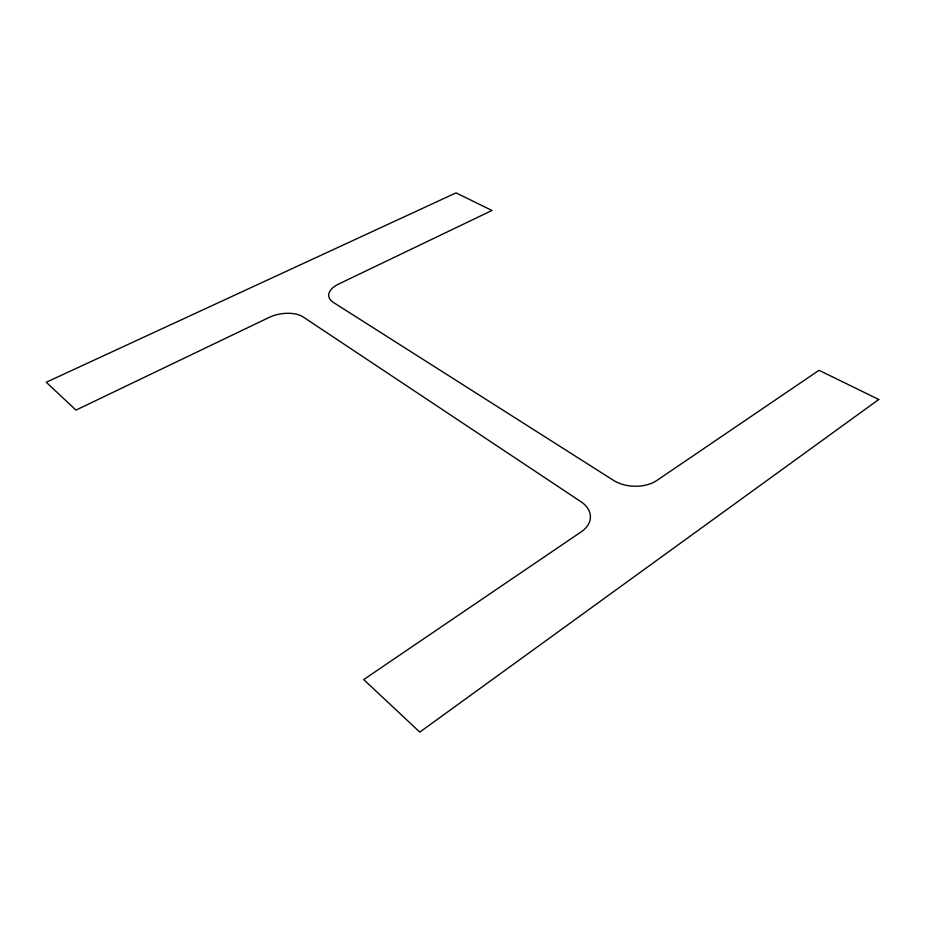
<?xml version="1.0" encoding="UTF-8"?>
<svg xmlns="http://www.w3.org/2000/svg" width="925" height="925" viewBox="0 0 925 925"><rect width="100%" height="100%" fill="white"/><g stroke="black" fill="none" stroke-linecap="round" stroke-linejoin="round"><path stroke-width="1.39" d="M878.75 399.484L419.8 732.114L363.698 679.574L581.305 531.771A31.346 21.136 -0.1 0 0 581.108 501.824L303.296 317.044A25.148 13.505 -9.2 0 0 269.048 317.46L75.989 410.11L46.25 382.256L456.025 192.886L491.973 210.461L338.492 284.125A24.2 12.696 -7.1 0 0 333.335 302.406L613.495 480.353A30.294 19.309 2.4 0 0 656.866 480.457L819.041 370.301L878.75 399.484"/></g></svg>
